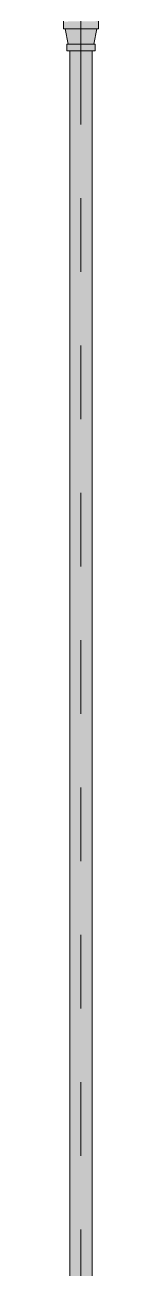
# Model space of a CAD drawing. Header units: millimetres. Extents: x -4000 to 187956, y -58990 to 162485.
# Drawn here: x 51712 to 51788, y 131496 to 134193 of the extents above; entities that cross this region are included whole.
import ezdxf

# ---------------------------------------------------------------- set-up
doc = ezdxf.new("R2010")
doc.units = ezdxf.units.MM
doc.linetypes.add('Dash 1_16_', pattern=[317.5, 158.75, -158.75])
doc.layers.add('P-PIPE', color=3, linetype='Continuous', lineweight=9)
doc.layers.add('P-PIPE-CNTR', color=3, linetype='Continuous', lineweight=9)

msp = doc.modelspace()

# ---------------------------------------------------------------- hatches: boundary and pattern name
at = {"layer": 'P-PIPE', "transparency": 33554534}
for points in [[(51750, 134184.3), (51787.7, 134184.3), (51787.7, 134201.1), (51712.4, 134200.2), (51712.4, 134184.3), (51740.3, 134184.3)], [(51774.3, 134151.7), (51778.1, 134151.7), (51783.4, 134184.3), (51715.5, 134184.3), (51722.9, 134151.7), (51769.9, 134151.7)], [(51719.2, 134136.8), (51780.8, 134136.8), (51779.8, 134151.7), (51719.2, 134151.7)], [(51750, 131496.4), (51750, 134136.8), (51725.9, 134136.8), (51726.7, 131496.4), (51743.8, 131496.4)], [(51750, 131496.4), (51774.1, 131496.4), (51773.3, 134136.8), (51750, 134136.8), (51750, 131499.1)]]:
    msp.add_hatch(color=1, dxfattribs=at).paths.add_polyline_path(points)

# ---------------------------------------------------------------- linework, layer by layer
at = {"layer": 'P-PIPE', "color": 20, "lineweight": 13}
for p, q in [((51712.4, 134201.1), (51712.4, 134184.3)), ((51787.7, 134184.3), (51787.7, 134201.1)), ((51712.4, 134184.3), (51715.2, 134184.3)), ((51712.4, 134184.3), (51787.7, 134184.3)), ((51715.2, 134184.3), (51716.4, 134184.3)), ((51715.5, 134184.3), (51721.9, 134151.7)), ((51717.4, 134184.3), (51723.4, 134184.3)), ((51723.4, 134184.3), (51731.2, 134184.3)), ((51731.2, 134184.3), (51740.3, 134184.3)), ((51741, 134184.3), (51750, 134184.3)), ((51750, 134184.3), (51759, 134184.3)), ((51759.7, 134184.3), (51768.8, 134184.3)), ((51768.8, 134184.3), (51776.6, 134184.3)), ((51776.6, 134184.3), (51782.6, 134184.3)), ((51778.1, 134151.7), (51784.5, 134184.3)), ((51783.6, 134184.3), (51784.8, 134184.3)), ((51784.8, 134184.3), (51787.7, 134184.3)), ((51719.2, 134151.7), (51719.2, 134136.8)), ((51780.8, 134151.7), (51719.2, 134151.7)), ((51721.7, 134151.7), (51719.2, 134151.7)), ((51728.2, 134151.7), (51723.3, 134151.7)), ((51734.6, 134151.7), (51728.2, 134151.7)), ((51742, 134151.7), (51734.6, 134151.7)), ((51750, 134151.7), (51742.7, 134151.7)), ((51757.3, 134151.7), (51750, 134151.7)), ((51765.4, 134151.7), (51758, 134151.7)), ((51771.8, 134151.7), (51765.4, 134151.7)), ((51776.7, 134151.7), (51771.8, 134151.7)), ((51780.8, 134151.7), (51778.3, 134151.7)), ((51780.8, 134136.8), (51780.8, 134151.7)), ((51719.2, 134136.8), (51725.7, 134136.8)), ((51719.2, 134136.8), (51780.8, 134136.8)), ((51725.9, 134136.8), (51725.9, 131496.4)), ((51728, 134136.8), (51725.9, 134136.8)), ((51726.5, 134136.8), (51728.2, 134136.8)), ((51729, 134136.8), (51734.6, 134136.8)), ((51770.9, 134136.8), (51729.1, 134136.8)), ((51734.6, 134136.8), (51742, 134136.8)), ((51742, 134136.8), (51750, 134136.8)), ((51750, 134136.8), (51758, 134136.8)), ((51758, 134136.8), (51765.4, 134136.8)), ((51765.4, 134136.8), (51771, 134136.8)), ((51771.8, 134136.8), (51773.5, 134136.8)), ((51774.1, 134136.8), (51772, 134136.8)), ((51774.1, 131496.4), (51774.1, 134136.8)), ((51774.3, 134136.8), (51780.8, 134136.8))]:
    msp.add_line(p, q, dxfattribs=at)
at = {"layer": 'P-PIPE-CNTR', "color": 20, "lineweight": 13}
msp.add_line((51750, 134201.1), (51750, 134136.8), dxfattribs=at)
at = {"layer": 'P-PIPE-CNTR', "color": 1, "linetype": 'Dash 1_16_'}
msp.add_line((51750, 134136.8), (51750, 131496.4), dxfattribs=at)
msp.add_line((51750, 134136.8), (51750, 131496.4), dxfattribs=at)

doc.saveas('drawing.dxf')
